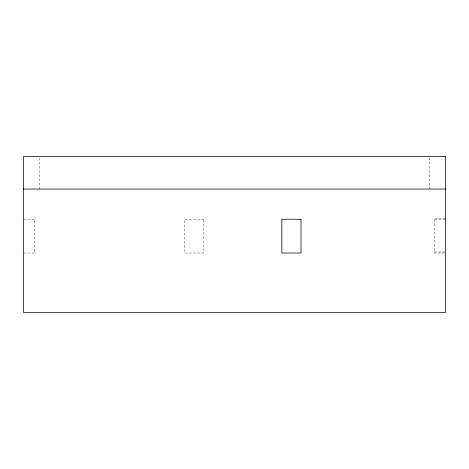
<?xml version="1.0" encoding="UTF-8"?>
<svg xmlns="http://www.w3.org/2000/svg" width="469" height="469" viewBox="0 0 469 469"><rect width="100%" height="100%" fill="white"/><g stroke="black" fill="none" stroke-linecap="round" stroke-linejoin="round"><path stroke-width="0.35" stroke-dasharray="2.35 1.76" d="M445.55 218.255L434.511 218.255L434.511 253.008L445.55 253.008M23.45 219.24L34.489 219.24L34.489 253.008L23.45 253.008M434.511 219.24L445.55 219.24M434.511 252.023L445.55 252.023M429.317 158.018L429.317 189.042M39.683 158.018L39.683 189.042M203.851 219.24L184.692 219.24L184.692 253.008L203.851 253.008L203.851 219.24"/><path stroke-width="0.7" d="M23.45 189.042L445.55 189.042M445.55 156.576L23.45 156.576L23.45 312.424L445.55 312.424L445.55 156.576M300.998 219.24L281.846 219.24L281.846 253.008L300.998 253.008L300.998 219.24"/></g></svg>
